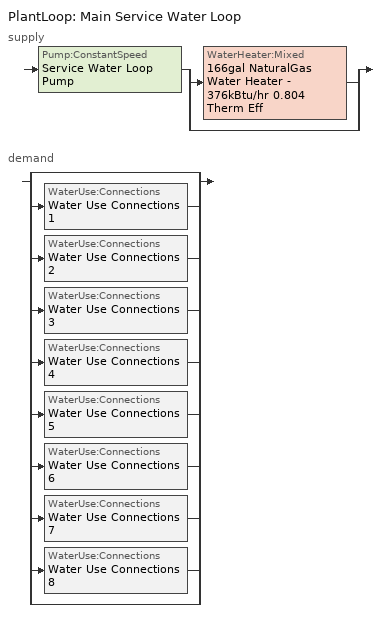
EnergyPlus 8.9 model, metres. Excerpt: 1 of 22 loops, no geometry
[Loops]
PlantLoop 'Main Service Water Loop'
 supply: Pump:ConstantSpeed 'Service Water Loop Pump' > split
  | WaterHeater:Mixed '166gal NaturalGas Water Heater - 376kBtu/hr 0.804 Therm Eff'
  | bypass
 demand: split
  | bypass
  | WaterUse:Connections 'Water Use Connections 1'
  | WaterUse:Connections 'Water Use Connections 2'
  | WaterUse:Connections 'Water Use Connections 3'
  | WaterUse:Connections 'Water Use Connections 4'
  | WaterUse:Connections 'Water Use Connections 5'
  | WaterUse:Connections 'Water Use Connections 6'
  | WaterUse:Connections 'Water Use Connections 7'
  | WaterUse:Connections 'Water Use Connections 8'
  | bypass
[PlantLoop]
Main Service Water Loop: Fluid Type=Water; Plant Equipment Operation Scheme=Main Service Water Loop Operation Schemes; Maximum Loop Temperature {C}=60; Minimum Loop Temperature {C}=10; Maximum Loop Flow Rate {m3/s}=Autosize; Minimum Loop Flow Rate {m3/s}=0; Plant Loop Volume {m3}=Autocalculate; Load Distribution Scheme=Optimal; Plant Loop Demand Calculation Scheme=SingleSetpoint
[Sizing:Plant]
Main Service Water Loop: Loop Type=Heating; Design Loop Exit Temperature {C}=60; Loop Design Temperature Difference {deltaC}=5; Sizing Option=NonCoincident; Zone Timesteps in Averaging Window=1; Coincident Sizing Factor Mode=None
[PlantEquipmentOperationSchemes]
Main Service Water Loop Operation Schemes: Control Scheme Object Type 1=PlantEquipmentOperation:HeatingLoad; Control Scheme Name 1=Main Service Water Loop Heating Operation Scheme; Control Scheme Schedule Name 1=Always On Discrete
[PlantEquipmentOperation:HeatingLoad]
Main Service Water Loop Heating Operation Scheme: Load Range Lower Limit 1 {W}=0; Load Range Upper Limit 1 {W}=1000000000; Range Equipment List Name 1=Main Service Water Loop Heating Equipment List
[PlantEquipmentList]
Main Service Water Loop Heating Equipment List: WaterHeater:Mixed, 166gal NaturalGas Water Heater - 376kBtu/hr 0.804 Therm Eff
[Pump:ConstantSpeed]
Service Water Loop Pump: Design Flow Rate {m3/s}=Autosize; Design Pump Head {Pa}=155205; Design Power Consumption {W}=Autosize; Motor Efficiency=0.7; Fraction of Motor Inefficiencies to Fluid Stream=0; Pump Control Type=Intermittent; Design Power Sizing Method=PowerPerFlowPerPressure; Design Electric Power per Unit Flow Rate {W/(m3/s)}=348701.1; Design Shaft Power per Unit Flow Rate per Unit Head=1.28205
[WaterHeater:Mixed]
166gal NaturalGas Water Heater - 376kBtu/hr 0.804 Therm Eff: Tank Volume {m3}=0.629182; Setpoint Temperature Schedule=Service Water Loop Temp - 140F; Deadband Temperature Difference {deltaC}=2; Maximum Temperature Limit {C}=82.2222; Heater Control Type=Cycle; Heater Maximum Capacity {W}=110318; Heater Ignition Minimum Flow Rate {m3/s}=0; Heater Ignition Delay {s}=0; Heater Fuel Type=NaturalGas; Heater Thermal Efficiency=0.804014; Part Load Factor Curve=SWH-EFFFPLR-NECB2011; Off Cycle Parasitic Fuel Consumption Rate {W}=20; Off Cycle Parasitic Fuel Type=NaturalGas; Off Cycle Parasitic Heat Fraction to Tank=0.8; On Cycle Parasitic Fuel Consumption Rate {W}=0; On Cycle Parasitic Fuel Type=NaturalGas; On Cycle Parasitic Heat Fraction to Tank=0; Ambient Temperature Indicator=Schedule; Ambient Temperature Schedule=Water Heater Ambient Temp Schedule - 70F; Off Cycle Loss Coefficient to Ambient Temperature {W/K}=11.3867; Off Cycle Loss Fraction to Zone=1; On Cycle Loss Coefficient to Ambient Temperature {W/K}=11.3867; On Cycle Loss Fraction to Zone=1; Use Side Effectiveness=1; Source Side Effectiveness=1; Use Side Design Flow Rate {m3/s}=Autosize; Source Side Design Flow Rate {m3/s}=Autosize; Indirect Water Heating Recovery Time {hr}=1.5; Source Side Flow Control Mode=IndirectHeatPrimarySetpoint
[SetpointManager:Scheduled]
Service hot water setpoint manager: Control Variable=Temperature; Schedule=Service Water Loop Temp - 140F
[WaterUse:Connections]
Name | Water Use Equipment Name 1
Water Use Connections 1 | Storage room <= 5 m2 <= 100 m2-sch-a-space function Service Water Use 0.47gal/min
Water Use Connections 2 | Storage room <= 5 m2 <= 100 m2-sch-b-space function Service Water Use 0.47gal/min
Water Use Connections 3 | Storage room <= 5 m2 <= 100 m2-sch-c-space function Service Water Use 0.47gal/min
Water Use Connections 4 | Storage room <= 5 m2 <= 100 m2-sch-d-space function Service Water Use 0.63gal/min
Water Use Connections 5 | Storage room <= 5 m2 <= 100 m2-sch-e-space function Service Water Use 0.47gal/min
Water Use Connections 6 | Storage room <= 5 m2 <= 100 m2-sch-f-space function Service Water Use 0.47gal/min
Water Use Connections 7 | Storage room <= 5 m2 <= 100 m2-sch-g-space function Service Water Use 0.47gal/min
Water Use Connections 8 | Storage room <= 5 m2 <= 100 m2-sch-h-space function Service Water Use 0.47gal/min
[WaterUse:Equipment]
Name | Peak Flow Rate {m3/s} | Flow Rate Fraction Schedule | Target Temperature Schedule | Zone | Sensible Fraction Schedule | Latent Fraction Schedule
Storage room <= 5 m2 <= 100 m2-sch-a-space function Service Water Use 0.47gal/min | 2.98757e-05 | NECB-A-Service Water Heating | Schedule Ruleset 5 | Sp-Storage room <= 5 m2 <= 100 m2-sch-A-Space Function Sys-4 Flr-1 Sch-A HPlcmt-east ZN | Schedule Ruleset 3 | Schedule Ruleset 4
Storage room <= 5 m2 <= 100 m2-sch-b-space function Service Water Use 0.47gal/min | 2.98757e-05 | NECB-B-Service Water Heating | Schedule Ruleset 8 | Sp-Storage room <= 5 m2 <= 100 m2-sch-B-Space Function Sys-4 Flr-2 Sch-B HPlcmt-west ZN | Schedule Ruleset 6 | Schedule Ruleset 7
Storage room <= 5 m2 <= 100 m2-sch-c-space function Service Water Use 0.47gal/min | 2.98757e-05 | NECB-C-Service Water Heating | Schedule Ruleset 11 | Sp-Storage room <= 5 m2 <= 100 m2-sch-C-Space Function Sys-4 Flr-1 Sch-C HPlcmt-west ZN | Schedule Ruleset 9 | Schedule Ruleset 10
Storage room <= 5 m2 <= 100 m2-sch-d-space function Service Water Use 0.63gal/min | 3.98343e-05 | NECB-D-Service Water Heating | Schedule Ruleset 14 | Sp-Storage room <= 5 m2 <= 100 m2-sch-D-Space Function Sys-4 Flr-1 Sch-D HPlcmt-core ZN | Schedule Ruleset 12 | Schedule Ruleset 13
Storage room <= 5 m2 <= 100 m2-sch-e-space function Service Water Use 0.47gal/min | 2.98757e-05 | NECB-E-Service Water Heating | Schedule Ruleset 17 | Sp-Storage room <= 5 m2 <= 100 m2-sch-E-Space Function Sys-4 Flr-4 Sch-E HPlcmt-east ZN | Schedule Ruleset 15 | Schedule Ruleset 16
Storage room <= 5 m2 <= 100 m2-sch-f-space function Service Water Use 0.47gal/min | 2.98757e-05 | NECB-F-Service Water Heating | Schedule Ruleset 20 | Sp-Storage room <= 5 m2 <= 100 m2-sch-F-Space Function Sys-4 Flr-2 Sch-F HPlcmt-north ZN | Schedule Ruleset 18 | Schedule Ruleset 19
Storage room <= 5 m2 <= 100 m2-sch-g-space function Service Water Use 0.47gal/min | 2.98757e-05 | NECB-G-Service Water Heating | Schedule Ruleset 23 | Sp-Storage room <= 5 m2 <= 100 m2-sch-G-Space Function Sys-4 Flr-3 Sch-G HPlcmt-south ZN | Schedule Ruleset 21 | Schedule Ruleset 22
Storage room <= 5 m2 <= 100 m2-sch-h-space function Service Water Use 0.47gal/min | 2.98757e-05 | NECB-H-Service Water Heating | Schedule Ruleset 26 | Sp-Storage room <= 5 m2 <= 100 m2-sch-H-Space Function Sys-4 Flr-2 Sch-H HPlcmt-south ZN | Schedule Ruleset 24 | Schedule Ruleset 25
[Schedule:Day:Interval]
NECB-A-Service Water Heating Default; NECB-A-Service Water Heating Default|Wkdy Day: No, 07:00, 0.05, 08:00, 0.1, 10:00, 0.5, 16:00, 0.9, 17:00, 0.7, 18:00, 0.5, 19:00, 0.3, 22:00, 0.2, 24:00, 0.05
NECB-A-Service Water Heating Sat Day; NECB-A-Service Water Heating Sun|Hol Day; NECB-D-Service Water Heating Sat Day; NECB-D-Service Water Heating Sun|Hol Day; NECB-E-Service Water Heating Sun|Hol Day; Schedule Day 12; Schedule Day 15; Schedule Day 18; Schedule Day 21; Schedule Day 24; Schedule Day 27; Schedule Day 6; Schedule Day 9: No, 24:00, 0.05
NECB-B-Service Water Heating Default; NECB-B-Service Water Heating Default|Wkdy Day: No, 01:00, 0.6, 02:00, 0.5, 09:00, 0.05, 11:00, 0.7, 12:00, 0.4, 13:00, 0.5, 15:00, 0.6, 16:00, 0.4, 18:00, 0.3, 19:00, 0.4, 20:00, 0.5, 22:00, 0.8, 24:00, 0.9
NECB-B-Service Water Heating Sat Day: No, 01:00, 0.7, 02:00, 0.6, 09:00, 0.05, 11:00, 0.7, 12:00, 0.4, 13:00, 0.5, 15:00, 0.6, 16:00, 0.4, 18:00, 0.3, 19:00, 0.4, 20:00, 0.5, 22:00, 0.8, 24:00, 0.9
NECB-B-Service Water Heating Sun|Hol Day: No, 01:00, 0.5, 02:00, 0.6, 09:00, 0.05, 11:00, 0.7, 12:00, 0.4, 13:00, 0.5, 15:00, 0.6, 16:00, 0.4, 18:00, 0.3, 19:00, 0.4, 20:00, 0.5, 22:00, 0.8, 24:00, 0.5
NECB-C-Service Water Heating Default; NECB-C-Service Water Heating Default|Wkdy Day: No, 08:00, 0.05, 09:00, 0.1, 10:00, 0.2, 11:00, 0.3, 12:00, 0.4, 16:00, 0.8, 17:00, 0.6, 18:00, 0.4, 19:00, 0.3, 21:00, 0.2, 24:00, 0.05
NECB-C-Service Water Heating Sat Day: No, 08:00, 0.05, 09:00, 0.1, 10:00, 0.2, 11:00, 0.3, 12:00, 0.5, 16:00, 0.9, 17:00, 0.7, 18:00, 0.5, 19:00, 0.3, 21:00, 0.2, 24:00, 0.05
NECB-C-Service Water Heating Sun|Hol Day: No, 08:00, 0.05, 09:00, 0.1, 10:00, 0.2, 11:00, 0.3, 12:00, 0.5, 17:00, 0.9, 18:00, 0.5, 19:00, 0.3, 24:00, 0.05
NECB-D-Service Water Heating Default; NECB-D-Service Water Heating Default|Wkdy Day: No, 08:00, 0.05, 10:00, 0.5, 16:00, 0.9, 17:00, 0.7, 18:00, 0.3, 21:00, 0.5, 22:00, 0.3, 24:00, 0.05
NECB-E-Service Water Heating Default; NECB-E-Service Water Heating Default|Wkdy Day: No, 08:00, 0.05, 09:00, 0.1, 10:00, 0.4, 12:00, 0.5, 13:00, 0.7, 14:00, 0.9, 15:00, 0.8, 16:00, 0.7, 17:00, 0.8, 18:00, 0.3, 24:00, 0.05
NECB-E-Service Water Heating Sat Day: No, 10:00, 0.05, 12:00, 0.2, 13:00, 0.4, 16:00, 0.2, 24:00, 0.05
NECB-F-Service Water Heating Default; NECB-F-Service Water Heating Default|Wkdy Day; NECB-F-Service Water Heating Sat Day; NECB-F-Service Water Heating Sun|Hol Day: No, 01:00, 0.35, 02:00, 0.21, 03:00, 0.14, 05:00, 0.07, 06:00, 0.14, 07:00, 0.28, 08:00, 0.42, 09:00, 0.63, 10:00, 0.49, 12:00, 0.35, 13:00, 0.28, 14:00, 0.35, 15:00, 0.28, 19:00, 0.21, 20:00, 0.35, 24:00, 0.49
NECB-G-Service Water Heating Default; NECB-G-Service Water Heating Default|Wkdy Day: No, 01:00, 0.1, 06:00, 0.05, 07:00, 0.2, 08:00, 0.8, 09:00, 0.7, 10:00, 0.5, 11:00, 0.4, 14:00, 0.2, 15:00, 0.3, 17:00, 0.5, 19:00, 0.7, 21:00, 0.4, 23:00, 0.2, 24:00, 0.1
NECB-G-Service Water Heating Sat Day: No, 01:00, 0.1, 07:00, 0.05, 08:00, 0.2, 11:00, 0.5, 15:00, 0.3, 16:00, 0.7, 17:00, 0.9, 19:00, 0.7, 20:00, 0.6, 21:00, 0.5, 22:00, 0.4, 23:00, 0.3, 24:00, 0.2
NECB-G-Service Water Heating Sun|Hol Day: No, 01:00, 0.1, 08:00, 0.05, 09:00, 0.2, 11:00, 0.3, 13:00, 0.2, 14:00, 0.3, 15:00, 0.4, 16:00, 0.5, 17:00, 0.6, 18:00, 0.7, 19:00, 0.4, 20:00, 0.3, 24:00, 0.2
NECB-H-Service Water Heating Default; NECB-H-Service Water Heating Default|Wkdy Day; NECB-H-Service Water Heating Sat Day; NECB-H-Service Water Heating Sun|Hol Day: No, 24:00, 0.9
Schedule Day 10; Schedule Day 13; Schedule Day 16; Schedule Day 19; Schedule Day 22; Schedule Day 25; Schedule Day 28; Schedule Day 7; Service Water Loop Temp - 140F Default: No, 24:00, 60
Schedule Day 11; Schedule Day 14; Schedule Day 17; Schedule Day 20; Schedule Day 23; Schedule Day 26; Schedule Day 5; Schedule Day 8: No, 24:00, 0.2
Water Heater Ambient Temp Schedule - 70F Default: No, 24:00, 21.1111
[Schedule:Week:Daily]
NECB-A-Service Water Heating Week Rule - Jan1-Dec31: NECB-A-Service Water Heating Sun|Hol Day, NECB-A-Service Water Heating Default|Wkdy Day, NECB-A-Service Water Heating Default|Wkdy Day, NECB-A-Service Water Heating Default|Wkdy Day, NECB-A-Service Water Heating Default|Wkdy Day, NECB-A-Service Water Heating Default|Wkdy Day, NECB-A-Service Water Heating Sat Day, NECB-A-Service Water Heating Default, NECB-A-Service Water Heating Default, NECB-A-Service Water Heating Default, NECB-A-Service Water Heating Default, NECB-A-Service Water Heating Default
NECB-B-Service Water Heating Week Rule - Jan1-Dec31: NECB-B-Service Water Heating Sun|Hol Day, NECB-B-Service Water Heating Default|Wkdy Day, NECB-B-Service Water Heating Default|Wkdy Day, NECB-B-Service Water Heating Default|Wkdy Day, NECB-B-Service Water Heating Default|Wkdy Day, NECB-B-Service Water Heating Default|Wkdy Day, NECB-B-Service Water Heating Sat Day, NECB-B-Service Water Heating Default, NECB-B-Service Water Heating Default, NECB-B-Service Water Heating Default, NECB-B-Service Water Heating Default, NECB-B-Service Water Heating Default
NECB-C-Service Water Heating Week Rule - Jan1-Dec31: NECB-C-Service Water Heating Sun|Hol Day, NECB-C-Service Water Heating Default|Wkdy Day, NECB-C-Service Water Heating Default|Wkdy Day, NECB-C-Service Water Heating Default|Wkdy Day, NECB-C-Service Water Heating Default|Wkdy Day, NECB-C-Service Water Heating Default|Wkdy Day, NECB-C-Service Water Heating Sat Day, NECB-C-Service Water Heating Default, NECB-C-Service Water Heating Default, NECB-C-Service Water Heating Default, NECB-C-Service Water Heating Default, NECB-C-Service Water Heating Default
NECB-D-Service Water Heating Week Rule - Jan1-Dec31: NECB-D-Service Water Heating Sun|Hol Day, NECB-D-Service Water Heating Default|Wkdy Day, NECB-D-Service Water Heating Default|Wkdy Day, NECB-D-Service Water Heating Default|Wkdy Day, NECB-D-Service Water Heating Default|Wkdy Day, NECB-D-Service Water Heating Default|Wkdy Day, NECB-D-Service Water Heating Sat Day, NECB-D-Service Water Heating Default, NECB-D-Service Water Heating Default, NECB-D-Service Water Heating Default, NECB-D-Service Water Heating Default, NECB-D-Service Water Heating Default
NECB-E-Service Water Heating Week Rule - Jan1-Dec31: NECB-E-Service Water Heating Sun|Hol Day, NECB-E-Service Water Heating Default|Wkdy Day, NECB-E-Service Water Heating Default|Wkdy Day, NECB-E-Service Water Heating Default|Wkdy Day, NECB-E-Service Water Heating Default|Wkdy Day, NECB-E-Service Water Heating Default|Wkdy Day, NECB-E-Service Water Heating Sat Day, NECB-E-Service Water Heating Default, NECB-E-Service Water Heating Default, NECB-E-Service Water Heating Default, NECB-E-Service Water Heating Default, NECB-E-Service Water Heating Default
NECB-F-Service Water Heating Week Rule - Jan1-Dec31: NECB-F-Service Water Heating Sun|Hol Day, NECB-F-Service Water Heating Default|Wkdy Day, NECB-F-Service Water Heating Default|Wkdy Day, NECB-F-Service Water Heating Default|Wkdy Day, NECB-F-Service Water Heating Default|Wkdy Day, NECB-F-Service Water Heating Default|Wkdy Day, NECB-F-Service Water Heating Sat Day, NECB-F-Service Water Heating Default, NECB-F-Service Water Heating Default, NECB-F-Service Water Heating Default, NECB-F-Service Water Heating Default, NECB-F-Service Water Heating Default
NECB-G-Service Water Heating Week Rule - Jan1-Dec31: NECB-G-Service Water Heating Sun|Hol Day, NECB-G-Service Water Heating Default|Wkdy Day, NECB-G-Service Water Heating Default|Wkdy Day, NECB-G-Service Water Heating Default|Wkdy Day, NECB-G-Service Water Heating Default|Wkdy Day, NECB-G-Service Water Heating Default|Wkdy Day, NECB-G-Service Water Heating Sat Day, NECB-G-Service Water Heating Default, NECB-G-Service Water Heating Default, NECB-G-Service Water Heating Default, NECB-G-Service Water Heating Default, NECB-G-Service Water Heating Default
NECB-H-Service Water Heating Week Rule - Jan1-Dec31: NECB-H-Service Water Heating Sun|Hol Day, NECB-H-Service Water Heating Default|Wkdy Day, NECB-H-Service Water Heating Default|Wkdy Day, NECB-H-Service Water Heating Default|Wkdy Day, NECB-H-Service Water Heating Default|Wkdy Day, NECB-H-Service Water Heating Default|Wkdy Day, NECB-H-Service Water Heating Sat Day, NECB-H-Service Water Heating Default, NECB-H-Service Water Heating Default, NECB-H-Service Water Heating Default, NECB-H-Service Water Heating Default, NECB-H-Service Water Heating Default
Schedule Ruleset 10 Week Rule - Jan1-Dec31: Schedule Day 12, Schedule Day 12, Schedule Day 12, Schedule Day 12, Schedule Day 12, Schedule Day 12, Schedule Day 12, Schedule Day 12, Schedule Day 12, Schedule Day 12, Schedule Day 12, Schedule Day 12
Schedule Ruleset 11 Week Rule - Jan1-Dec31: Schedule Day 13, Schedule Day 13, Schedule Day 13, Schedule Day 13, Schedule Day 13, Schedule Day 13, Schedule Day 13, Schedule Day 13, Schedule Day 13, Schedule Day 13, Schedule Day 13, Schedule Day 13
Schedule Ruleset 12 Week Rule - Jan1-Dec31: Schedule Day 14, Schedule Day 14, Schedule Day 14, Schedule Day 14, Schedule Day 14, Schedule Day 14, Schedule Day 14, Schedule Day 14, Schedule Day 14, Schedule Day 14, Schedule Day 14, Schedule Day 14
Schedule Ruleset 13 Week Rule - Jan1-Dec31: Schedule Day 15, Schedule Day 15, Schedule Day 15, Schedule Day 15, Schedule Day 15, Schedule Day 15, Schedule Day 15, Schedule Day 15, Schedule Day 15, Schedule Day 15, Schedule Day 15, Schedule Day 15
Schedule Ruleset 14 Week Rule - Jan1-Dec31: Schedule Day 16, Schedule Day 16, Schedule Day 16, Schedule Day 16, Schedule Day 16, Schedule Day 16, Schedule Day 16, Schedule Day 16, Schedule Day 16, Schedule Day 16, Schedule Day 16, Schedule Day 16
Schedule Ruleset 15 Week Rule - Jan1-Dec31: Schedule Day 17, Schedule Day 17, Schedule Day 17, Schedule Day 17, Schedule Day 17, Schedule Day 17, Schedule Day 17, Schedule Day 17, Schedule Day 17, Schedule Day 17, Schedule Day 17, Schedule Day 17
Schedule Ruleset 16 Week Rule - Jan1-Dec31: Schedule Day 18, Schedule Day 18, Schedule Day 18, Schedule Day 18, Schedule Day 18, Schedule Day 18, Schedule Day 18, Schedule Day 18, Schedule Day 18, Schedule Day 18, Schedule Day 18, Schedule Day 18
Schedule Ruleset 17 Week Rule - Jan1-Dec31: Schedule Day 19, Schedule Day 19, Schedule Day 19, Schedule Day 19, Schedule Day 19, Schedule Day 19, Schedule Day 19, Schedule Day 19, Schedule Day 19, Schedule Day 19, Schedule Day 19, Schedule Day 19
Schedule Ruleset 18 Week Rule - Jan1-Dec31: Schedule Day 20, Schedule Day 20, Schedule Day 20, Schedule Day 20, Schedule Day 20, Schedule Day 20, Schedule Day 20, Schedule Day 20, Schedule Day 20, Schedule Day 20, Schedule Day 20, Schedule Day 20
Schedule Ruleset 19 Week Rule - Jan1-Dec31: Schedule Day 21, Schedule Day 21, Schedule Day 21, Schedule Day 21, Schedule Day 21, Schedule Day 21, Schedule Day 21, Schedule Day 21, Schedule Day 21, Schedule Day 21, Schedule Day 21, Schedule Day 21
Schedule Ruleset 20 Week Rule - Jan1-Dec31: Schedule Day 22, Schedule Day 22, Schedule Day 22, Schedule Day 22, Schedule Day 22, Schedule Day 22, Schedule Day 22, Schedule Day 22, Schedule Day 22, Schedule Day 22, Schedule Day 22, Schedule Day 22
Schedule Ruleset 21 Week Rule - Jan1-Dec31: Schedule Day 23, Schedule Day 23, Schedule Day 23, Schedule Day 23, Schedule Day 23, Schedule Day 23, Schedule Day 23, Schedule Day 23, Schedule Day 23, Schedule Day 23, Schedule Day 23, Schedule Day 23
Schedule Ruleset 22 Week Rule - Jan1-Dec31: Schedule Day 24, Schedule Day 24, Schedule Day 24, Schedule Day 24, Schedule Day 24, Schedule Day 24, Schedule Day 24, Schedule Day 24, Schedule Day 24, Schedule Day 24, Schedule Day 24, Schedule Day 24
Schedule Ruleset 23 Week Rule - Jan1-Dec31: Schedule Day 25, Schedule Day 25, Schedule Day 25, Schedule Day 25, Schedule Day 25, Schedule Day 25, Schedule Day 25, Schedule Day 25, Schedule Day 25, Schedule Day 25, Schedule Day 25, Schedule Day 25
Schedule Ruleset 24 Week Rule - Jan1-Dec31: Schedule Day 26, Schedule Day 26, Schedule Day 26, Schedule Day 26, Schedule Day 26, Schedule Day 26, Schedule Day 26, Schedule Day 26, Schedule Day 26, Schedule Day 26, Schedule Day 26, Schedule Day 26
Schedule Ruleset 25 Week Rule - Jan1-Dec31: Schedule Day 27, Schedule Day 27, Schedule Day 27, Schedule Day 27, Schedule Day 27, Schedule Day 27, Schedule Day 27, Schedule Day 27, Schedule Day 27, Schedule Day 27, Schedule Day 27, Schedule Day 27
Schedule Ruleset 26 Week Rule - Jan1-Dec31: Schedule Day 28, Schedule Day 28, Schedule Day 28, Schedule Day 28, Schedule Day 28, Schedule Day 28, Schedule Day 28, Schedule Day 28, Schedule Day 28, Schedule Day 28, Schedule Day 28, Schedule Day 28
Schedule Ruleset 3 Week Rule - Jan1-Dec31: Schedule Day 5, Schedule Day 5, Schedule Day 5, Schedule Day 5, Schedule Day 5, Schedule Day 5, Schedule Day 5, Schedule Day 5, Schedule Day 5, Schedule Day 5, Schedule Day 5, Schedule Day 5
Schedule Ruleset 4 Week Rule - Jan1-Dec31: Schedule Day 6, Schedule Day 6, Schedule Day 6, Schedule Day 6, Schedule Day 6, Schedule Day 6, Schedule Day 6, Schedule Day 6, Schedule Day 6, Schedule Day 6, Schedule Day 6, Schedule Day 6
Schedule Ruleset 5 Week Rule - Jan1-Dec31: Schedule Day 7, Schedule Day 7, Schedule Day 7, Schedule Day 7, Schedule Day 7, Schedule Day 7, Schedule Day 7, Schedule Day 7, Schedule Day 7, Schedule Day 7, Schedule Day 7, Schedule Day 7
Schedule Ruleset 6 Week Rule - Jan1-Dec31: Schedule Day 8, Schedule Day 8, Schedule Day 8, Schedule Day 8, Schedule Day 8, Schedule Day 8, Schedule Day 8, Schedule Day 8, Schedule Day 8, Schedule Day 8, Schedule Day 8, Schedule Day 8
Schedule Ruleset 7 Week Rule - Jan1-Dec31: Schedule Day 9, Schedule Day 9, Schedule Day 9, Schedule Day 9, Schedule Day 9, Schedule Day 9, Schedule Day 9, Schedule Day 9, Schedule Day 9, Schedule Day 9, Schedule Day 9, Schedule Day 9
Schedule Ruleset 8 Week Rule - Jan1-Dec31: Schedule Day 10, Schedule Day 10, Schedule Day 10, Schedule Day 10, Schedule Day 10, Schedule Day 10, Schedule Day 10, Schedule Day 10, Schedule Day 10, Schedule Day 10, Schedule Day 10, Schedule Day 10
Schedule Ruleset 9 Week Rule - Jan1-Dec31: Schedule Day 11, Schedule Day 11, Schedule Day 11, Schedule Day 11, Schedule Day 11, Schedule Day 11, Schedule Day 11, Schedule Day 11, Schedule Day 11, Schedule Day 11, Schedule Day 11, Schedule Day 11
Service Water Loop Temp - 140F Week Rule - Jan1-Dec31: Service Water Loop Temp - 140F Default, Service Water Loop Temp - 140F Default, Service Water Loop Temp - 140F Default, Service Water Loop Temp - 140F Default, Service Water Loop Temp - 140F Default, Service Water Loop Temp - 140F Default, Service Water Loop Temp - 140F Default, Service Water Loop Temp - 140F Default, Service Water Loop Temp - 140F Default, Service Water Loop Temp - 140F Default, Service Water Loop Temp - 140F Default, Service Water Loop Temp - 140F Default
Water Heater Ambient Temp Schedule - 70F Week Rule - Jan1-Dec31: Water Heater Ambient Temp Schedule - 70F Default, Water Heater Ambient Temp Schedule - 70F Default, Water Heater Ambient Temp Schedule - 70F Default, Water Heater Ambient Temp Schedule - 70F Default, Water Heater Ambient Temp Schedule - 70F Default, Water Heater Ambient Temp Schedule - 70F Default, Water Heater Ambient Temp Schedule - 70F Default, Water Heater Ambient Temp Schedule - 70F Default, Water Heater Ambient Temp Schedule - 70F Default, Water Heater Ambient Temp Schedule - 70F Default, Water Heater Ambient Temp Schedule - 70F Default, Water Heater Ambient Temp Schedule - 70F Default
[Schedule:Year]
NECB-A-Service Water Heating: NECB-A-Service Water Heating Week Rule - Jan1-Dec31, 1, 1, 12, 31
NECB-B-Service Water Heating: NECB-B-Service Water Heating Week Rule - Jan1-Dec31, 1, 1, 12, 31
NECB-C-Service Water Heating: NECB-C-Service Water Heating Week Rule - Jan1-Dec31, 1, 1, 12, 31
NECB-D-Service Water Heating: NECB-D-Service Water Heating Week Rule - Jan1-Dec31, 1, 1, 12, 31
NECB-E-Service Water Heating: NECB-E-Service Water Heating Week Rule - Jan1-Dec31, 1, 1, 12, 31
NECB-F-Service Water Heating: NECB-F-Service Water Heating Week Rule - Jan1-Dec31, 1, 1, 12, 31
NECB-G-Service Water Heating: NECB-G-Service Water Heating Week Rule - Jan1-Dec31, 1, 1, 12, 31
NECB-H-Service Water Heating: NECB-H-Service Water Heating Week Rule - Jan1-Dec31, 1, 1, 12, 31
Schedule Ruleset 10: Schedule Ruleset 10 Week Rule - Jan1-Dec31, 1, 1, 12, 31
Schedule Ruleset 11: Schedule Ruleset 11 Week Rule - Jan1-Dec31, 1, 1, 12, 31
Schedule Ruleset 12: Schedule Ruleset 12 Week Rule - Jan1-Dec31, 1, 1, 12, 31
Schedule Ruleset 13: Schedule Ruleset 13 Week Rule - Jan1-Dec31, 1, 1, 12, 31
Schedule Ruleset 14: Schedule Ruleset 14 Week Rule - Jan1-Dec31, 1, 1, 12, 31
Schedule Ruleset 15: Schedule Ruleset 15 Week Rule - Jan1-Dec31, 1, 1, 12, 31
Schedule Ruleset 16: Schedule Ruleset 16 Week Rule - Jan1-Dec31, 1, 1, 12, 31
Schedule Ruleset 17: Schedule Ruleset 17 Week Rule - Jan1-Dec31, 1, 1, 12, 31
Schedule Ruleset 18: Schedule Ruleset 18 Week Rule - Jan1-Dec31, 1, 1, 12, 31
Schedule Ruleset 19: Schedule Ruleset 19 Week Rule - Jan1-Dec31, 1, 1, 12, 31
Schedule Ruleset 20: Schedule Ruleset 20 Week Rule - Jan1-Dec31, 1, 1, 12, 31
Schedule Ruleset 21: Schedule Ruleset 21 Week Rule - Jan1-Dec31, 1, 1, 12, 31
Schedule Ruleset 22: Schedule Ruleset 22 Week Rule - Jan1-Dec31, 1, 1, 12, 31
Schedule Ruleset 23: Schedule Ruleset 23 Week Rule - Jan1-Dec31, 1, 1, 12, 31
Schedule Ruleset 24: Schedule Ruleset 24 Week Rule - Jan1-Dec31, 1, 1, 12, 31
Schedule Ruleset 25: Schedule Ruleset 25 Week Rule - Jan1-Dec31, 1, 1, 12, 31
Schedule Ruleset 26: Schedule Ruleset 26 Week Rule - Jan1-Dec31, 1, 1, 12, 31
Schedule Ruleset 3: Schedule Ruleset 3 Week Rule - Jan1-Dec31, 1, 1, 12, 31
Schedule Ruleset 4: Schedule Ruleset 4 Week Rule - Jan1-Dec31, 1, 1, 12, 31
Schedule Ruleset 5: Schedule Ruleset 5 Week Rule - Jan1-Dec31, 1, 1, 12, 31
Schedule Ruleset 6: Schedule Ruleset 6 Week Rule - Jan1-Dec31, 1, 1, 12, 31
Schedule Ruleset 7: Schedule Ruleset 7 Week Rule - Jan1-Dec31, 1, 1, 12, 31
Schedule Ruleset 8: Schedule Ruleset 8 Week Rule - Jan1-Dec31, 1, 1, 12, 31
Schedule Ruleset 9: Schedule Ruleset 9 Week Rule - Jan1-Dec31, 1, 1, 12, 31
Service Water Loop Temp - 140F: Service Water Loop Temp - 140F Week Rule - Jan1-Dec31, 1, 1, 12, 31
Water Heater Ambient Temp Schedule - 70F: Water Heater Ambient Temp Schedule - 70F Week Rule - Jan1-Dec31, 1, 1, 12, 31
[Schedule:Constant]
Always On Discrete: Hourly Value=1
[Curve:Cubic]
SWH-EFFFPLR-NECB2011: Coefficient1 Constant=0.7576; Coefficient2 x=1.0071; Coefficient3 x**2=-1.4443; Coefficient4 x**3=0.6844; Minimum Value of x {BasedOnField A2}=0; Maximum Value of x {BasedOnField A2}=1
